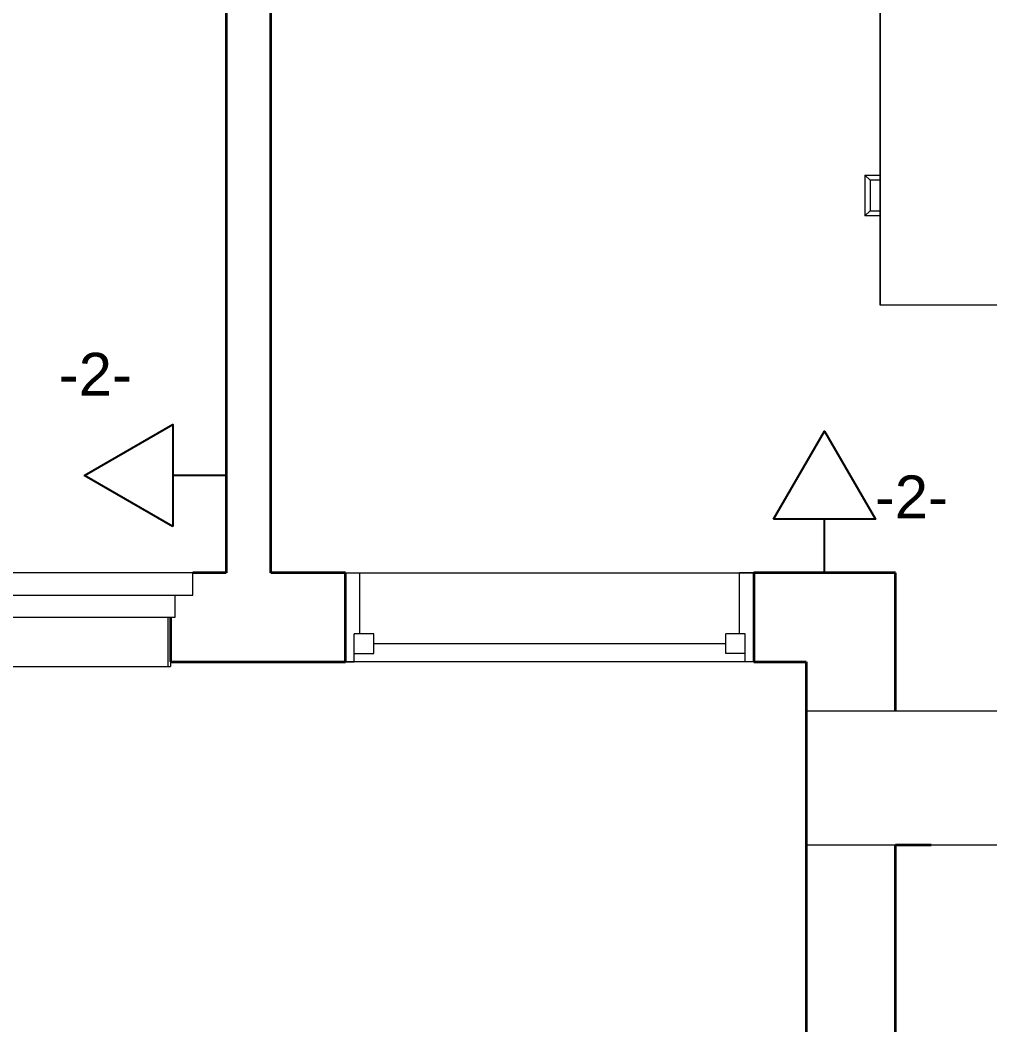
# Model space of a CAD drawing. Header units: metres. Extents: x -182 to 99, y 70 to 113.
# Drawn here: x -87.335 to -85.161, y 83.082 to 85.335 of the extents above; entities that cross this region are included whole.
import ezdxf

# ---------------------------------------------------------------- set-up
doc = ezdxf.new("R2010")
doc.units = ezdxf.units.M
doc.header["$LTSCALE"] = 0.01
for name, color, linetype, lineweight in [('A-GLAZ', 6, 'Continuous', 9), ('A-GLAZ-FRAM', 6, 'Continuous', 13), ('A-GLAZ-GLAS', 6, 'Continuous', 13), ('A-GLAZ-SILL', 1, 'Continuous', 9), ('A-WALL', 2, 'Continuous', 9), ('G-IMPT', 1, 'Continuous', 9), ('I-FURN', 6, 'Continuous', 9), ('S-COLS', 6, 'Continuous', 9)]:
    doc.layers.add(name, color=color, linetype=linetype, lineweight=lineweight)
doc.layers.add('Elétrica', color=7, linetype='Continuous')
doc.layers.get('0').off()
doc.layers.get('I-FURN').off()
doc.styles.add('Arial', font='arial.ttf', dxfattribs={"height": 0.29506})

# ---------------------------------------------------------------- blocks, each defined once
blk = doc.blocks.new('M_Fijo - 0915 x 1220 mm 2-514460-Planta Baja')
at = {"layer": 'A-GLAZ-FRAM'}
for p, q in [((-0.4575, 0.113), (-0.4385, 0.113)), ((-0.4385, 0.113), (-0.4385, 0.05)), ((0.4385, 0.113), (0.4385, 0.05)), ((0.4564, 0.113), (0.4385, 0.113)), ((-0.4385, 0.094), (-0.3945, 0.094)), ((-0.3945, 0.094), (-0.3945, 0.05)), ((0.3945, 0.094), (0.3945, 0.05)), ((0.4385, 0.094), (0.3945, 0.094)), ((-0.4385, 0.05), (-0.3945, 0.05)), ((-0.4255, 0.05), (-0.4255, -0.087)), ((0.3945, 0.05), (0.4385, 0.05)), ((0.4255, 0.05), (0.4255, -0.087)), ((-0.4575, -0.087), (-0.4255, -0.087)), ((0.4575, -0.087), (0.4255, -0.087))]:
    blk.add_line(p, q, dxfattribs=at)
at = {"layer": 'A-GLAZ-GLAS'}
blk.add_line((-0.3945, 0.072), (0.3945, 0.072), dxfattribs=at)
blk = doc.blocks.new('PF 2 Vantaux - Droits - 1_35m x 1_8 m-443532-Planta Baja')
at = {"layer": 'A-GLAZ'}
for p, q in [((-0.91, -0.05), (-0.91, 0)), ((-0.91, 0), (0.91, 0)), ((0.91, 0), (0.91, -0.05))]:
    blk.add_line(p, q, dxfattribs=at)
at = {"layer": 'A-GLAZ-FRAM'}
for p, q in [((0.95, -0.05), (-0.95, -0.05)), ((-0.95, -0.05), (-0.95, -0.1)), ((0.95, -0.1), (0.95, -0.05)), ((-0.95, -0.1), (0.95, -0.1))]:
    blk.add_line(p, q, dxfattribs=at)
at = {"layer": 'A-GLAZ-SILL'}
for p, q in [((-0.9, 0.1064), (-0.9, 0.11)), ((0.9, 0.11), (-0.9, 0.11)), ((-0.895, 0.11), (-0.9, 0.11)), ((-0.9, 0.1064), (-0.9, 0.11)), ((-0.9, 0.1), (-0.9, 0.1064)), ((-0.895, 0.11), (-0.895, 0.1064)), ((-0.895, 0.1064), (-0.895, 0)), ((0.9, 0.11), (0.895, 0.11)), ((0.895, 0.1064), (0.895, 0.11)), ((0.895, 0), (0.895, 0.1064)), ((0.9, 0.11), (0.9, 0.1064)), ((0.9, 0.11), (0.9, 0.1064)), ((0.9, 0.1064), (0.9, 0.1))]:
    blk.add_line(p, q, dxfattribs=at)
blk = doc.blocks.new('Pilar rectangular hormigón - 300 x 700 mm-506285-Planta Baja')
at = {"layer": 'S-COLS'}
for p, q in [((0.15, 0.35), (-0.15, 0.35)), ((-0.15, 0.35), (-0.15, -0.35)), ((0.15, -0.35), (0.15, 0.35)), ((-0.15, -0.35), (0.15, -0.35))]:
    blk.add_line(p, q, dxfattribs=at)
blk = doc.blocks.new('Desk07 - 12ZDSK07_dwg-153672-Planta Baja')
at = {"layer": 'G-IMPT'}
for p, q in [((0, 1.524), (0.762, 1.524)), ((0, 1.524), (0, 0)), ((0, 1.524), (0, 0)), ((0, 1.524), (0.762, 1.524)), ((0.762, 1.524), (0.762, 0)), ((0.762, 0), (0.762, 1.524)), ((0.762, 1.3236), (0.7962, 1.3236)), ((0.7848, 1.3122), (0.762, 1.3122)), ((0.7848, 1.3122), (0.7962, 1.3236)), ((0.7848, 1.2439), (0.7848, 1.3122)), ((0.7962, 1.2325), (0.7962, 1.3236)), ((0.762, 1.2439), (0.7848, 1.2439)), ((0.7962, 1.2325), (0.7848, 1.2439)), ((0.7962, 1.2325), (0.762, 1.2325)), ((1.4865, 0.4572), (1.4865, 0.4914)), ((1.5776, 0.4914), (1.4865, 0.4914)), ((1.4979, 0.48), (1.4865, 0.4914)), ((1.4979, 0.48), (1.4979, 0.4572)), ((1.4979, 0.48), (1.5662, 0.48)), ((1.5776, 0.4914), (1.5662, 0.48)), ((1.5662, 0.4572), (1.5662, 0.48)), ((1.5776, 0.4914), (1.5776, 0.4572)), ((0.762, 0.4572), (1.778, 0.4572)), ((1.778, 0.4572), (0.762, 0.4572)), ((1.778, 0.4572), (1.778, 0)), ((1.778, 0.4572), (1.778, 0)), ((0.762, 0), (0, 0)), ((0.762, 0), (0, 0)), ((0.762, 0), (1.778, 0)), ((1.778, 0), (0.762, 0))]:
    blk.add_line(p, q, dxfattribs=at)
blk = doc.blocks.new('Desk07 - Desk07-154060-Planta Baja')
blk.add_blockref('Desk07 - 12ZDSK07_dwg-153672-Planta Baja', (0, 0))

msp = doc.modelspace()

# ---------------------------------------------------------------- linework, layer by layer
at = {"layer": 'A-WALL', "color": 7, "lineweight": 35}
for p, q in [((-86.8728, 87.5056), (-86.8728, 84.0956)), ((-86.7728, 84.0956), (-86.7728, 86.9856)), ((-86.8728, 84.0956), (-86.9478, 84.0956)), ((-86.6053, 84.0956), (-86.7728, 84.0956)), ((-86.6053, 83.8956), (-86.6053, 84.0956)), ((-85.3728, 84.0956), (-85.6903, 84.0956)), ((-85.6903, 84.0956), (-85.6903, 83.8956)), ((-85.3728, 83.7856), (-85.3728, 84.0956)), ((-86.9978, 83.9956), (-86.9978, 83.8956)), ((-86.9978, 83.8956), (-86.6053, 83.8956)), ((-85.6903, 83.8956), (-85.5728, 83.8956)), ((-85.5728, 83.8956), (-85.5728, 79.9855)), ((-85.3728, 80.2855), (-85.3728, 83.4856)), ((-85.3728, 83.4856), (-85.2928, 83.4856))]:
    msp.add_line(p, q, dxfattribs=at)
at = {"layer": 'A-WALL', "color": 7}
for p, q in [((-86.6053, 84.0956), (-85.6903, 84.0956)), ((-85.6903, 83.8956), (-86.6053, 83.8956))]:
    msp.add_line(p, q, dxfattribs=at)
at = {"layer": 'Elétrica'}
for p, q in [((-86.8728, 84.3138), (-86.9927, 84.3138)), ((-85.5316, 84.0956), (-85.5316, 84.2155))]:
    msp.add_line(p, q, dxfattribs=at)
for points in [[(-86.9927, 84.1996), (-87.1905, 84.3138), (-86.9927, 84.428)], [(-85.6458, 84.2155), (-85.5316, 84.4132), (-85.4174, 84.2155)]]:
    msp.add_lwpolyline(points, close=True, dxfattribs=at)

# ---------------------------------------------------------------- block references
at = {"layer": 'A-GLAZ', "rotation": 180}
for name, p in [('PF 2 Vantaux - Droits - 1_35m x 1_8 m-443532-Planta Baja', (-87.8978, 83.9956)), ('M_Fijo - 0915 x 1220 mm 2-514460-Planta Baja', (-86.1478, 84.0086))]:
    msp.add_blockref(name, p, dxfattribs=at)
at = {"layer": 'I-FURN', "rotation": 180}
msp.add_blockref('Desk07 - Desk07-154060-Planta Baja', (-84.6448, 86.2196), dxfattribs=at)
at = {"layer": 'S-COLS', "rotation": 269.9999999999996}
msp.add_blockref('Pilar rectangular hormigón - 300 x 700 mm-506285-Planta Baja', (-85.2224, 83.6356), dxfattribs=at)

# ---------------------------------------------------------------- texts
at = {"layer": 'Elétrica', "lineweight": 20, "style": 'Arial'}
for p in [(-87.2482, 84.4928), (-85.4188, 84.2179)]:
    msp.add_text('-2-', height=0.09589, dxfattribs=at).set_placement(p)

doc.saveas('drawing.dxf')
